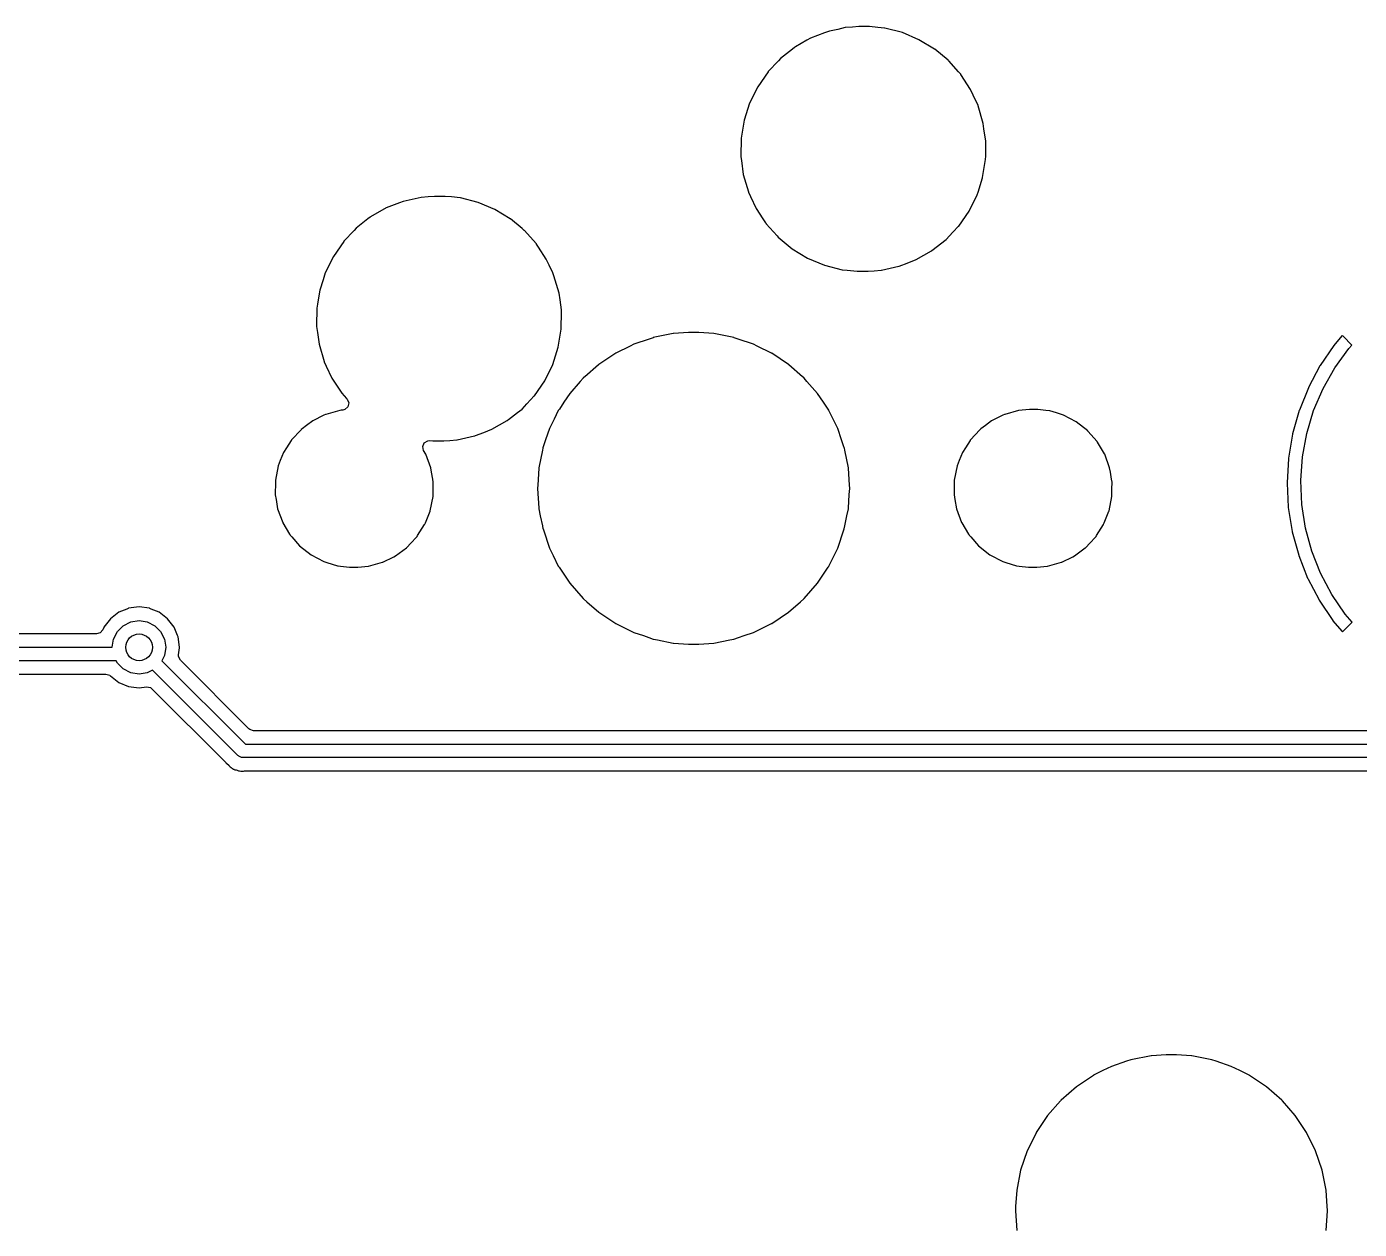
# Model space of a CAD drawing. Extents: x 0.6 to 14.8, y -5.2 to -0.6.
# Drawn here: x 12.115 to 12.901, y -3.117 to -2.408 of the extents above; entities that cross this region are included whole.
import ezdxf

# ---------------------------------------------------------------- set-up
doc = ezdxf.new("R2010")
doc.units = 0
doc.header["$MEASUREMENT"] = 0
doc.layers.add('BLACK', color=7, linetype='CONTINUOUS')

msp = doc.modelspace()

# ---------------------------------------------------------------- linework, layer by layer
at = {"layer": 'BLACK', "linetype": 'CONTINUOUS'}
for p, q in [((12.5934, -2.40944), (12.5884, -2.41057)), ((12.5978, -2.40845), (12.5934, -2.40944)), ((12.5979, -2.40844), (12.5978, -2.40845)), ((12.6021, -2.40812), (12.5979, -2.40844)), ((12.5979, -2.40844), (12.5979, -2.40844)), ((12.6057, -2.40785), (12.6021, -2.40812)), ((12.6121, -2.40785), (12.6057, -2.40785)), ((12.6169, -2.40834), (12.6121, -2.40785)), ((12.6208, -2.40874), (12.6169, -2.40834)), ((12.621, -2.40875), (12.6208, -2.40874)), ((12.6208, -2.40874), (12.6208, -2.40874)), ((12.6314, -2.41139), (12.621, -2.40875)), ((12.5752, -2.41588), (12.5685, -2.41974)), ((12.5773, -2.41469), (12.5752, -2.41588)), ((12.5856, -2.41149), (12.5773, -2.41469)), ((12.5872, -2.41086), (12.5856, -2.41149)), ((12.5873, -2.41081), (12.5872, -2.41086)), ((12.5872, -2.41086), (12.5872, -2.41086)), ((12.5884, -2.41057), (12.5873, -2.41081)), ((12.6412, -2.41553), (12.6314, -2.41139)), ((12.6504, -2.42109), (12.6412, -2.41553)), ((12.5667, -2.42109), (12.5596, -2.42664)), ((12.5679, -2.4201), (12.5667, -2.42109)), ((12.568, -2.42001), (12.5679, -2.4201)), ((12.5679, -2.4201), (12.5679, -2.4201)), ((12.5685, -2.41974), (12.568, -2.42001)), ((12.6505, -2.42118), (12.6504, -2.42109)), ((12.6583, -2.42769), (12.6505, -2.42118)), ((12.5584, -2.42794), (12.5524, -2.43434)), ((12.5596, -2.42664), (12.5584, -2.42794)), ((12.6586, -2.42794), (12.6583, -2.42769)), ((12.6587, -2.42804), (12.6586, -2.42794)), ((12.6645, -2.43456), (12.6587, -2.42804)), ((12.6587, -2.42804), (12.6587, -2.42804)), ((12.5523, -2.43444), (12.5462, -2.44324)), ((12.5524, -2.43434), (12.5523, -2.43444)), ((12.5524, -2.43434), (12.5524, -2.43434)), ((12.6658, -2.43593), (12.6645, -2.43456)), ((12.6658, -2.43605), (12.6658, -2.43593)), ((12.6716, -2.44488), (12.6658, -2.43605)), ((12.6658, -2.43605), (12.6658, -2.43605)), ((12.5462, -2.44324), (12.5414, -2.45285)), ((12.6732, -2.44819), (12.6716, -2.44488)), ((12.676, -2.45439), (12.6732, -2.44819)), ((12.5414, -2.45285), (12.5382, -2.46305)), ((12.6761, -2.45461), (12.676, -2.45439)), ((12.6791, -2.4649), (12.6761, -2.45461)), ((12.5382, -2.46305), (12.5364, -2.47362)), ((12.6795, -2.468), (12.6791, -2.4649)), ((12.6805, -2.47524), (12.6795, -2.468)), ((12.5364, -2.47362), (12.5363, -2.48433)), ((12.6806, -2.47551), (12.6805, -2.47524)), ((12.6805, -2.48433), (12.6806, -2.47565)), ((12.6806, -2.47565), (12.6806, -2.47551)), ((12.5363, -2.48433), (12.5363, -2.48448)), ((12.5363, -2.48448), (12.5363, -2.48448)), ((12.5363, -2.48448), (12.5366, -2.48682)), ((12.5366, -2.48682), (12.5377, -2.49495)), ((12.6787, -2.49679), (12.6804, -2.48622)), ((12.6804, -2.48588), (12.6805, -2.48433)), ((12.6804, -2.48622), (12.6804, -2.48588)), ((12.5377, -2.49495), (12.5407, -2.50523)), ((12.676, -2.50534), (12.6787, -2.49693)), ((12.6787, -2.49693), (12.6787, -2.49679)), ((12.3352, -2.51161), (12.3273, -2.51469)), ((12.3372, -2.51086), (12.3352, -2.51161)), ((12.3373, -2.51081), (12.3372, -2.51086)), ((12.3372, -2.51086), (12.3372, -2.51086)), ((12.3478, -2.50845), (12.3373, -2.51081)), ((12.3479, -2.50844), (12.3478, -2.50845)), ((12.3521, -2.50812), (12.3479, -2.50844)), ((12.3479, -2.50844), (12.3479, -2.50844)), ((12.3557, -2.50785), (12.3521, -2.50812)), ((12.3621, -2.50785), (12.3557, -2.50785)), ((12.3657, -2.50821), (12.3621, -2.50785)), ((12.3708, -2.50874), (12.3657, -2.50821)), ((12.371, -2.50875), (12.3708, -2.50874)), ((12.3708, -2.50874), (12.3708, -2.50874)), ((12.3814, -2.51139), (12.371, -2.50875)), ((12.3912, -2.51553), (12.3814, -2.51139)), ((12.5407, -2.50523), (12.5408, -2.50536)), ((12.5408, -2.50536), (12.5408, -2.50536)), ((12.5408, -2.50536), (12.542, -2.50786)), ((12.542, -2.50786), (12.5452, -2.51496)), ((12.6707, -2.5166), (12.6754, -2.50699)), ((12.6754, -2.50699), (12.676, -2.50534)), ((12.3179, -2.5201), (12.3165, -2.52118)), ((12.318, -2.52001), (12.3179, -2.5201)), ((12.3179, -2.5201), (12.3179, -2.5201)), ((12.3273, -2.51469), (12.318, -2.52001)), ((12.4004, -2.52109), (12.3912, -2.51553)), ((12.5452, -2.51496), (12.5492, -2.52109)), ((12.6646, -2.5254), (12.6707, -2.5166)), ((12.3084, -2.52794), (12.3024, -2.53434)), ((12.3096, -2.52664), (12.3084, -2.52794)), ((12.3165, -2.52118), (12.3096, -2.52664)), ((12.4005, -2.52118), (12.4004, -2.52109)), ((12.4073, -2.52682), (12.4005, -2.52118)), ((12.4086, -2.52794), (12.4073, -2.52682)), ((12.4087, -2.52804), (12.4086, -2.52794)), ((12.4156, -2.53569), (12.4087, -2.52804)), ((12.4087, -2.52804), (12.4087, -2.52804)), ((12.5492, -2.52109), (12.5508, -2.5235)), ((12.5508, -2.5235), (12.5511, -2.52392)), ((12.5511, -2.52392), (12.5512, -2.52402)), ((12.5512, -2.52402), (12.5512, -2.52402)), ((12.5512, -2.52402), (12.5576, -2.53119)), ((12.6612, -2.52902), (12.6645, -2.52551)), ((12.6645, -2.52551), (12.6646, -2.5254)), ((12.6645, -2.52551), (12.6645, -2.52551)), ((12.3023, -2.53444), (12.2962, -2.54324)), ((12.3024, -2.53434), (12.3023, -2.53444)), ((12.3024, -2.53434), (12.3024, -2.53434)), ((12.4158, -2.53593), (12.4156, -2.53569)), ((12.4158, -2.53605), (12.4158, -2.53593)), ((12.417, -2.5378), (12.4158, -2.53605)), ((12.4158, -2.53605), (12.4158, -2.53605)), ((12.5576, -2.53119), (12.5582, -2.53191)), ((12.5582, -2.53191), (12.5583, -2.532)), ((12.5583, -2.532), (12.5583, -2.532)), ((12.5583, -2.532), (12.5629, -2.53582)), ((12.5629, -2.53582), (12.5665, -2.53876)), ((12.6488, -2.53984), (12.6573, -2.5332)), ((12.6573, -2.5332), (12.6612, -2.52902)), ((12.2962, -2.54324), (12.2914, -2.55285)), ((12.4216, -2.54488), (12.417, -2.5378)), ((12.5665, -2.53876), (12.5756, -2.54431)), ((12.6395, -2.54515), (12.6486, -2.53999)), ((12.6486, -2.53999), (12.6487, -2.53991)), ((12.6487, -2.53991), (12.6488, -2.53984)), ((12.6487, -2.53991), (12.6487, -2.53991)), ((12.4233, -2.54846), (12.4216, -2.54488)), ((12.4254, -2.55299), (12.4233, -2.54846)), ((12.5756, -2.54431), (12.5855, -2.54846)), ((12.5855, -2.54846), (12.5959, -2.55109)), ((12.5959, -2.55109), (12.596, -2.55111)), ((12.596, -2.55111), (12.596, -2.55111)), ((12.596, -2.55111), (12.5989, -2.5514)), ((12.5989, -2.5514), (12.6048, -2.55199)), ((12.6112, -2.55199), (12.6147, -2.55172)), ((12.6147, -2.55172), (12.619, -2.55141)), ((12.619, -2.55141), (12.6191, -2.5514)), ((12.619, -2.55141), (12.619, -2.55141)), ((12.6191, -2.5514), (12.6294, -2.54906)), ((12.6294, -2.54906), (12.6296, -2.54903)), ((12.6294, -2.54906), (12.6294, -2.54906)), ((12.6296, -2.54903), (12.631, -2.54849)), ((12.631, -2.54849), (12.6332, -2.5476)), ((12.6332, -2.5476), (12.6395, -2.54515)), ((12.2901, -2.55707), (12.2882, -2.56305)), ((12.2914, -2.55299), (12.2901, -2.55707)), ((12.2914, -2.55285), (12.2914, -2.55299)), ((12.4261, -2.55461), (12.4254, -2.55299)), ((12.4291, -2.5649), (12.4261, -2.55461)), ((12.6048, -2.55199), (12.6112, -2.55199)), ((12.2882, -2.56305), (12.2868, -2.57127)), ((12.4297, -2.5689), (12.4291, -2.5649)), ((12.2864, -2.57362), (12.2863, -2.58433)), ((12.2866, -2.57274), (12.2864, -2.57362)), ((12.2868, -2.57127), (12.2866, -2.57274)), ((12.4305, -2.57471), (12.4297, -2.5689)), ((12.4306, -2.57551), (12.4305, -2.57471)), ((12.4304, -2.58622), (12.4306, -2.57565)), ((12.4306, -2.57565), (12.4306, -2.57551)), ((12.2863, -2.58433), (12.2863, -2.58448)), ((12.2863, -2.58448), (12.2863, -2.58448)), ((12.2863, -2.58448), (12.2868, -2.58817)), ((12.2868, -2.58817), (12.2877, -2.59495)), ((12.4287, -2.59679), (12.4304, -2.58622)), ((12.4845, -2.59115), (12.4822, -2.59193)), ((12.4846, -2.59111), (12.4845, -2.59115)), ((12.4845, -2.59115), (12.4845, -2.59115)), ((12.4964, -2.58876), (12.4846, -2.59111)), ((12.4966, -2.58875), (12.4964, -2.58876)), ((12.5054, -2.58817), (12.4966, -2.58875)), ((12.4966, -2.58875), (12.4966, -2.58875)), ((12.5114, -2.58817), (12.5054, -2.58817)), ((12.5054, -2.58817), (12.5054, -2.58817)), ((12.5054, -2.58817), (12.5054, -2.58817)), ((12.5115, -2.58817), (12.5114, -2.58817)), ((12.5203, -2.58875), (12.5115, -2.58817)), ((12.5115, -2.58817), (12.5115, -2.58817)), ((12.5204, -2.58876), (12.5203, -2.58875)), ((12.5203, -2.58875), (12.5203, -2.58875)), ((12.5322, -2.59111), (12.5204, -2.58876)), ((12.5324, -2.59115), (12.5322, -2.59111)), ((12.5347, -2.59193), (12.5324, -2.59115)), ((12.5324, -2.59115), (12.5324, -2.59115)), ((12.8904, -2.59014), (12.8857, -2.59566)), ((12.8905, -2.59007), (12.8904, -2.59014)), ((12.8906, -2.59005), (12.8905, -2.59007)), ((12.8911, -2.59028), (12.8906, -2.59005)), ((12.8963, -2.59552), (12.8911, -2.59028)), ((12.2877, -2.59495), (12.2907, -2.60523)), ((12.4254, -2.60699), (12.4287, -2.59679)), ((12.471, -2.59606), (12.4626, -2.60023)), ((12.4732, -2.59497), (12.471, -2.59606)), ((12.4822, -2.59193), (12.4732, -2.59497)), ((12.5436, -2.59497), (12.5347, -2.59193)), ((12.5458, -2.59606), (12.5436, -2.59497)), ((12.5543, -2.60023), (12.5458, -2.59606)), ((12.8856, -2.59583), (12.8775, -2.60763)), ((12.8857, -2.59566), (12.8856, -2.59583)), ((12.8862, -2.60892), (12.8945, -2.59754)), ((12.8945, -2.59754), (12.8963, -2.59552)), ((12.2907, -2.60523), (12.2908, -2.60536)), ((12.2908, -2.60536), (12.2908, -2.60536)), ((12.2908, -2.60536), (12.292, -2.60803)), ((12.4625, -2.60029), (12.4525, -2.60697)), ((12.4626, -2.60023), (12.4625, -2.60029)), ((12.4626, -2.60023), (12.4626, -2.60023)), ((12.5544, -2.60029), (12.5543, -2.60023)), ((12.5543, -2.60023), (12.5543, -2.60023)), ((12.5644, -2.60697), (12.5544, -2.60029)), ((12.292, -2.60803), (12.2952, -2.61496)), ((12.4207, -2.6166), (12.4254, -2.60699)), ((12.4443, -2.61413), (12.4434, -2.6149)), ((12.4524, -2.60706), (12.4443, -2.61413)), ((12.4525, -2.60697), (12.4524, -2.60706)), ((12.4524, -2.60706), (12.4524, -2.60706)), ((12.5645, -2.60706), (12.5644, -2.60697)), ((12.5726, -2.61413), (12.5645, -2.60706)), ((12.5645, -2.60706), (12.5645, -2.60706)), ((12.5735, -2.6149), (12.5726, -2.61413)), ((12.8774, -2.60781), (12.8707, -2.62042)), ((12.8775, -2.60763), (12.8774, -2.60781)), ((12.8793, -2.62115), (12.8862, -2.60892)), ((12.2952, -2.61496), (12.3011, -2.62392)), ((12.4146, -2.6254), (12.4207, -2.6166)), ((12.4416, -2.61695), (12.4355, -2.62395)), ((12.4433, -2.615), (12.4416, -2.61695)), ((12.4434, -2.6149), (12.4433, -2.615)), ((12.5735, -2.615), (12.5735, -2.6149)), ((12.5752, -2.61695), (12.5735, -2.615)), ((12.5814, -2.62395), (12.5752, -2.61695)), ((12.8706, -2.62061), (12.8653, -2.63387)), ((12.8707, -2.62042), (12.8706, -2.62061)), ((12.8737, -2.63408), (12.8793, -2.62115)), ((12.3011, -2.62392), (12.3039, -2.62703)), ((12.3039, -2.62703), (12.3042, -2.62739)), ((12.3042, -2.62739), (12.3052, -2.6296)), ((12.3052, -2.6296), (12.3047, -2.63195)), ((12.4073, -2.6332), (12.4102, -2.63007)), ((12.4102, -2.63007), (12.4145, -2.62551)), ((12.4145, -2.62551), (12.4146, -2.6254)), ((12.4145, -2.62551), (12.4145, -2.62551)), ((12.432, -2.62915), (12.4293, -2.6332)), ((12.4355, -2.62395), (12.432, -2.62915)), ((12.5849, -2.62915), (12.5814, -2.62395)), ((12.5876, -2.6332), (12.5849, -2.62915)), ((12.2906, -2.63688), (12.284, -2.64012)), ((12.2915, -2.63643), (12.2906, -2.63688)), ((12.2917, -2.63635), (12.2915, -2.63643)), ((12.2915, -2.63643), (12.2915, -2.63643)), ((12.2999, -2.63403), (12.2917, -2.63635)), ((12.3008, -2.63395), (12.2999, -2.63403)), ((12.3017, -2.63387), (12.3008, -2.63395)), ((12.3029, -2.63356), (12.3017, -2.63387)), ((12.3047, -2.63195), (12.3029, -2.63356)), ((12.3994, -2.6394), (12.4047, -2.63524)), ((12.4047, -2.63524), (12.4073, -2.6332)), ((12.4287, -2.63406), (12.4262, -2.63921)), ((12.4288, -2.63395), (12.4287, -2.63406)), ((12.4287, -2.63406), (12.4287, -2.63406)), ((12.4293, -2.6332), (12.4288, -2.63395)), ((12.5881, -2.63395), (12.5876, -2.6332)), ((12.5881, -2.63406), (12.5881, -2.63395)), ((12.5907, -2.63921), (12.5881, -2.63406)), ((12.5881, -2.63406), (12.5881, -2.63406)), ((12.6906, -2.63688), (12.684, -2.64012)), ((12.6915, -2.63643), (12.6906, -2.63688)), ((12.6917, -2.63635), (12.6915, -2.63643)), ((12.6915, -2.63643), (12.6915, -2.63643)), ((12.6999, -2.63403), (12.6917, -2.63635)), ((12.7063, -2.63344), (12.6999, -2.63403)), ((12.7112, -2.63344), (12.7063, -2.63344)), ((12.716, -2.63401), (12.7112, -2.63344)), ((12.718, -2.63424), (12.716, -2.63401)), ((12.7181, -2.63427), (12.718, -2.63424)), ((12.718, -2.63424), (12.718, -2.63424)), ((12.7183, -2.63432), (12.7181, -2.63427)), ((12.7222, -2.63553), (12.7183, -2.63432)), ((12.7183, -2.63432), (12.7183, -2.63432)), ((12.7263, -2.6368), (12.7222, -2.63553)), ((12.7339, -2.64078), (12.7263, -2.6368)), ((12.8652, -2.63407), (12.8613, -2.64782)), ((12.8653, -2.63387), (12.8652, -2.63407)), ((12.8697, -2.64754), (12.8737, -2.63408)), ((12.2771, -2.64537), (12.2715, -2.65136)), ((12.2772, -2.64523), (12.2771, -2.64537)), ((12.2777, -2.64485), (12.2772, -2.64523)), ((12.2803, -2.64292), (12.2777, -2.64485)), ((12.284, -2.64012), (12.2803, -2.64292)), ((12.3848, -2.647), (12.3895, -2.64515)), ((12.3895, -2.64515), (12.3985, -2.64004)), ((12.3985, -2.64004), (12.3987, -2.63991)), ((12.3987, -2.63991), (12.3988, -2.63984)), ((12.3987, -2.63991), (12.3987, -2.63991)), ((12.3988, -2.63984), (12.3994, -2.6394)), ((12.4235, -2.64473), (12.4212, -2.65136)), ((12.4262, -2.63921), (12.4235, -2.64473)), ((12.5934, -2.64473), (12.5907, -2.63921)), ((12.5956, -2.65136), (12.5934, -2.64473)), ((12.6771, -2.64537), (12.6715, -2.65136)), ((12.6772, -2.64523), (12.6771, -2.64537)), ((12.6777, -2.64485), (12.6772, -2.64523)), ((12.6803, -2.64292), (12.6777, -2.64485)), ((12.684, -2.64012), (12.6803, -2.64292)), ((12.7406, -2.64606), (12.7339, -2.64078)), ((12.7407, -2.6462), (12.7406, -2.64606)), ((12.2713, -2.65166), (12.2686, -2.656)), ((12.2714, -2.65151), (12.2713, -2.65166)), ((12.2713, -2.65166), (12.2713, -2.65166)), ((12.2715, -2.65136), (12.2714, -2.65151)), ((12.3488, -2.65533), (12.3497, -2.65312)), ((12.3497, -2.65312), (12.3518, -2.65189)), ((12.3518, -2.65189), (12.353, -2.65181)), ((12.353, -2.65181), (12.3548, -2.65199)), ((12.3548, -2.65199), (12.3612, -2.65199)), ((12.3612, -2.65199), (12.3647, -2.65172)), ((12.3647, -2.65172), (12.369, -2.65141)), ((12.369, -2.65141), (12.3691, -2.6514)), ((12.369, -2.65141), (12.369, -2.65141)), ((12.3691, -2.6514), (12.3794, -2.64906)), ((12.3794, -2.64906), (12.3796, -2.64903)), ((12.3794, -2.64906), (12.3794, -2.64906)), ((12.3796, -2.64903), (12.38, -2.64885)), ((12.38, -2.64885), (12.3848, -2.647)), ((12.4212, -2.65136), (12.4198, -2.65544)), ((12.597, -2.65544), (12.5956, -2.65136)), ((12.6713, -2.65166), (12.6686, -2.656)), ((12.6714, -2.65151), (12.6713, -2.65166)), ((12.6713, -2.65166), (12.6713, -2.65166)), ((12.6715, -2.65136), (12.6714, -2.65151)), ((12.7461, -2.65235), (12.7407, -2.6462)), ((12.7462, -2.65249), (12.7461, -2.65235)), ((12.7461, -2.65235), (12.7461, -2.65235)), ((12.7463, -2.65264), (12.7462, -2.65249)), ((12.7505, -2.65967), (12.7463, -2.65264)), ((12.7463, -2.65264), (12.7463, -2.65264)), ((12.8613, -2.64803), (12.8589, -2.66212)), ((12.8613, -2.64782), (12.8613, -2.64803)), ((12.8671, -2.66138), (12.8697, -2.64754)), ((12.2668, -2.6589), (12.2649, -2.66358)), ((12.2686, -2.656), (12.2668, -2.65873)), ((12.2668, -2.65873), (12.2668, -2.6589)), ((12.2668, -2.6589), (12.2668, -2.6589)), ((12.3493, -2.65768), (12.3488, -2.65533)), ((12.3506, -2.65983), (12.3493, -2.65768)), ((12.3535, -2.66784), (12.3506, -2.65983)), ((12.4194, -2.65747), (12.4173, -2.66792)), ((12.4196, -2.65625), (12.4194, -2.65747)), ((12.4198, -2.65544), (12.4196, -2.65612)), ((12.4196, -2.65612), (12.4196, -2.65625)), ((12.4196, -2.65625), (12.4196, -2.65625)), ((12.5972, -2.65612), (12.597, -2.65544)), ((12.5973, -2.65625), (12.5972, -2.65612)), ((12.5975, -2.65747), (12.5973, -2.65625)), ((12.5973, -2.65625), (12.5973, -2.65625)), ((12.5996, -2.66792), (12.5975, -2.65747)), ((12.6668, -2.6589), (12.6649, -2.66358)), ((12.6686, -2.656), (12.6668, -2.65873)), ((12.6668, -2.65873), (12.6668, -2.6589)), ((12.6668, -2.6589), (12.6668, -2.6589)), ((12.7506, -2.65983), (12.7505, -2.65967)), ((12.7505, -2.65967), (12.7505, -2.65967)), ((12.7535, -2.66784), (12.7506, -2.65983)), ((12.8662, -2.67541), (12.8671, -2.66138)), ((12.2637, -2.66666), (12.262, -2.67504)), ((12.2649, -2.66358), (12.2637, -2.66666)), ((12.354, -2.6704), (12.3535, -2.66784)), ((12.4173, -2.66805), (12.4166, -2.67805)), ((12.4173, -2.66792), (12.4173, -2.66805)), ((12.4173, -2.66805), (12.4173, -2.66805)), ((12.5996, -2.66805), (12.5996, -2.66792)), ((12.6003, -2.67805), (12.5996, -2.66805)), ((12.5996, -2.66805), (12.5996, -2.66805)), ((12.6637, -2.66666), (12.662, -2.67504)), ((12.6649, -2.66358), (12.6637, -2.66666)), ((12.754, -2.6704), (12.7535, -2.66784)), ((12.8589, -2.66233), (12.8581, -2.67659)), ((12.8589, -2.66212), (12.8589, -2.66233)), ((12.262, -2.67739), (12.2619, -2.68258)), ((12.262, -2.67504), (12.262, -2.67739)), ((12.3547, -2.67459), (12.354, -2.6704)), ((12.355, -2.67626), (12.3547, -2.67459)), ((12.3549, -2.67979), (12.355, -2.67644)), ((12.355, -2.67644), (12.355, -2.67626)), ((12.355, -2.67644), (12.355, -2.67644)), ((12.662, -2.67739), (12.6619, -2.68258)), ((12.662, -2.67504), (12.662, -2.67739)), ((12.7547, -2.67459), (12.754, -2.6704)), ((12.755, -2.67626), (12.7547, -2.67459)), ((12.7549, -2.67979), (12.755, -2.6768)), ((12.755, -2.67644), (12.755, -2.67626)), ((12.755, -2.6768), (12.755, -2.67644)), ((12.755, -2.67644), (12.755, -2.67644)), ((12.8581, -2.67659), (12.8581, -2.6768)), ((12.8581, -2.6768), (12.8588, -2.69107)), ((12.8667, -2.68946), (12.8662, -2.67541)), ((12.2619, -2.68258), (12.2619, -2.68358)), ((12.2619, -2.68358), (12.2619, -2.68376)), ((12.2619, -2.68376), (12.2624, -2.68653)), ((12.2619, -2.68376), (12.2619, -2.68376)), ((12.3532, -2.69318), (12.3549, -2.6848)), ((12.3549, -2.67992), (12.3549, -2.67979)), ((12.3549, -2.6848), (12.3549, -2.67992)), ((12.4166, -2.67805), (12.4165, -2.67992)), ((12.4165, -2.67992), (12.4165, -2.68005)), ((12.4165, -2.68005), (12.4173, -2.69167)), ((12.5996, -2.69167), (12.6001, -2.68358)), ((12.6001, -2.68358), (12.6004, -2.68005)), ((12.6004, -2.67992), (12.6003, -2.67805)), ((12.6004, -2.68005), (12.6004, -2.67992)), ((12.6619, -2.68258), (12.6619, -2.68358)), ((12.6619, -2.68358), (12.6619, -2.68376)), ((12.6619, -2.68376), (12.6624, -2.68653)), ((12.6619, -2.68376), (12.6619, -2.68376)), ((12.7532, -2.69318), (12.7549, -2.6848)), ((12.7549, -2.6848), (12.7549, -2.67979)), ((12.2624, -2.68653), (12.2633, -2.692)), ((12.2633, -2.692), (12.2663, -2.70002)), ((12.3531, -2.69334), (12.3532, -2.69318)), ((12.4173, -2.69167), (12.4173, -2.69192)), ((12.4173, -2.69192), (12.4181, -2.69622)), ((12.5987, -2.69622), (12.5996, -2.69192)), ((12.5996, -2.69192), (12.5996, -2.69167)), ((12.6624, -2.68653), (12.6633, -2.692)), ((12.6633, -2.692), (12.6663, -2.70002)), ((12.7531, -2.69334), (12.7532, -2.69318)), ((12.8588, -2.69107), (12.8588, -2.69128)), ((12.8588, -2.69128), (12.8611, -2.70539)), ((12.8689, -2.70336), (12.8667, -2.68946)), ((12.2663, -2.70002), (12.2664, -2.70017)), ((12.2664, -2.70017), (12.2664, -2.70017)), ((12.2664, -2.70017), (12.2704, -2.70697)), ((12.35, -2.70111), (12.3504, -2.70017)), ((12.3504, -2.70017), (12.3531, -2.69334)), ((12.4181, -2.69622), (12.4193, -2.70207)), ((12.5976, -2.70207), (12.5987, -2.69622)), ((12.6663, -2.70002), (12.6664, -2.70017)), ((12.6664, -2.70017), (12.6664, -2.70017)), ((12.6664, -2.70017), (12.6704, -2.70697)), ((12.75, -2.70111), (12.7504, -2.70017)), ((12.7504, -2.70017), (12.7531, -2.69334)), ((12.2704, -2.70697), (12.2707, -2.70736)), ((12.2707, -2.70736), (12.2708, -2.70749)), ((12.2708, -2.70749), (12.2708, -2.70749)), ((12.2708, -2.70749), (12.2717, -2.70858)), ((12.2717, -2.70858), (12.2763, -2.71378)), ((12.3416, -2.71248), (12.3453, -2.70847)), ((12.3453, -2.70847), (12.3455, -2.70834)), ((12.3453, -2.70847), (12.3453, -2.70847)), ((12.3455, -2.70834), (12.3458, -2.70773)), ((12.3458, -2.70773), (12.3499, -2.70126)), ((12.3499, -2.70126), (12.35, -2.70111)), ((12.4193, -2.70207), (12.4196, -2.70372)), ((12.4196, -2.70372), (12.4197, -2.70384)), ((12.4197, -2.70384), (12.4197, -2.70384)), ((12.4197, -2.70384), (12.4199, -2.70443)), ((12.4199, -2.70443), (12.4235, -2.71511)), ((12.5934, -2.71511), (12.597, -2.70443)), ((12.597, -2.70443), (12.5972, -2.70384)), ((12.5972, -2.70372), (12.5976, -2.70207)), ((12.5972, -2.70384), (12.5972, -2.70372)), ((12.5972, -2.70384), (12.5972, -2.70384)), ((12.6704, -2.70697), (12.6707, -2.70736)), ((12.6707, -2.70736), (12.6708, -2.70749)), ((12.6708, -2.70749), (12.6708, -2.70749)), ((12.6708, -2.70749), (12.6717, -2.70858)), ((12.6717, -2.70858), (12.6763, -2.71378)), ((12.7416, -2.71248), (12.7453, -2.70847)), ((12.7453, -2.70847), (12.7455, -2.70834)), ((12.7453, -2.70847), (12.7453, -2.70847)), ((12.7455, -2.70834), (12.7458, -2.70773)), ((12.7458, -2.70773), (12.7499, -2.70126)), ((12.7499, -2.70126), (12.75, -2.70111)), ((12.8611, -2.70539), (12.8611, -2.7056)), ((12.8611, -2.7056), (12.8649, -2.71938)), ((12.8726, -2.71693), (12.8689, -2.70336)), ((12.2763, -2.71378), (12.283, -2.71907)), ((12.3328, -2.71972), (12.3392, -2.71499)), ((12.3392, -2.71499), (12.3395, -2.71471)), ((12.3395, -2.71471), (12.3397, -2.71461)), ((12.3395, -2.71471), (12.3395, -2.71471)), ((12.3397, -2.71461), (12.3416, -2.71248)), ((12.4235, -2.71511), (12.4256, -2.71944)), ((12.5912, -2.71944), (12.5934, -2.71511)), ((12.6763, -2.71378), (12.683, -2.71907)), ((12.7328, -2.71972), (12.7392, -2.71499)), ((12.7392, -2.71499), (12.7395, -2.71471)), ((12.7395, -2.71471), (12.7397, -2.71461)), ((12.7395, -2.71471), (12.7395, -2.71471)), ((12.7397, -2.71461), (12.7416, -2.71248)), ((12.283, -2.71907), (12.2906, -2.72304)), ((12.2906, -2.72304), (12.2923, -2.72357)), ((12.2923, -2.72357), (12.2986, -2.72552)), ((12.3169, -2.72582), (12.3252, -2.7235)), ((12.3252, -2.7235), (12.3254, -2.72336)), ((12.3254, -2.72336), (12.3318, -2.72021)), ((12.3318, -2.72021), (12.3328, -2.71972)), ((12.4256, -2.71944), (12.4287, -2.72577)), ((12.5881, -2.72577), (12.5912, -2.71944)), ((12.683, -2.71907), (12.6906, -2.72304)), ((12.6906, -2.72304), (12.6923, -2.72357)), ((12.6923, -2.72357), (12.6986, -2.72552)), ((12.7169, -2.72582), (12.7252, -2.7235)), ((12.7252, -2.7235), (12.7254, -2.72336)), ((12.7254, -2.72336), (12.7318, -2.72021)), ((12.7318, -2.72021), (12.7328, -2.71972)), ((12.8649, -2.71938), (12.865, -2.71958)), ((12.865, -2.71958), (12.8702, -2.73287)), ((12.8778, -2.73001), (12.8726, -2.71693)), ((12.2986, -2.72552), (12.2986, -2.72552)), ((12.2986, -2.72552), (12.2987, -2.72558)), ((12.2987, -2.72558), (12.2989, -2.7256)), ((12.2989, -2.7256), (12.2989, -2.7256)), ((12.2989, -2.7256), (12.3003, -2.72577)), ((12.3003, -2.72577), (12.3057, -2.7264)), ((12.3057, -2.7264), (12.3106, -2.7264)), ((12.3106, -2.7264), (12.3169, -2.72582)), ((12.4287, -2.72577), (12.4288, -2.7259)), ((12.4288, -2.7259), (12.4289, -2.726)), ((12.4289, -2.726), (12.4289, -2.726)), ((12.4289, -2.726), (12.4291, -2.72638)), ((12.4291, -2.72638), (12.4355, -2.7359)), ((12.5814, -2.7359), (12.5877, -2.72638)), ((12.5877, -2.72638), (12.588, -2.726)), ((12.588, -2.726), (12.5881, -2.7259)), ((12.588, -2.726), (12.588, -2.726)), ((12.5881, -2.7259), (12.5881, -2.72577)), ((12.6986, -2.72552), (12.6986, -2.72552)), ((12.6986, -2.72552), (12.6987, -2.72558)), ((12.6987, -2.72558), (12.6989, -2.7256)), ((12.6989, -2.7256), (12.6989, -2.7256)), ((12.6989, -2.7256), (12.7003, -2.72577)), ((12.7003, -2.72577), (12.7057, -2.7264)), ((12.7057, -2.7264), (12.7106, -2.7264)), ((12.7106, -2.7264), (12.7169, -2.72582)), ((12.8844, -2.74243), (12.8778, -2.73001)), ((12.4355, -2.7359), (12.4434, -2.74494)), ((12.5735, -2.74494), (12.5814, -2.7359)), ((12.8702, -2.73287), (12.8703, -2.73306)), ((12.8703, -2.73306), (12.8769, -2.74571)), ((12.4434, -2.74494), (12.4435, -2.74502)), ((12.4435, -2.74502), (12.4455, -2.74675)), ((12.4455, -2.74675), (12.4525, -2.75287)), ((12.5644, -2.75287), (12.5714, -2.74675)), ((12.5714, -2.74675), (12.5734, -2.74502)), ((12.5734, -2.74502), (12.5735, -2.74494)), ((12.8769, -2.74571), (12.877, -2.74589)), ((12.877, -2.74589), (12.885, -2.75775)), ((12.8923, -2.75403), (12.8844, -2.74243)), ((12.1697, -2.75297), (12.1648, -2.75676)), ((12.1744, -2.75105), (12.1697, -2.75297)), ((12.1753, -2.75069), (12.1744, -2.75105)), ((12.1755, -2.75059), (12.1753, -2.75069)), ((12.1817, -2.74978), (12.1755, -2.75059)), ((12.1878, -2.75059), (12.1817, -2.74978)), ((12.1881, -2.75069), (12.1878, -2.75059)), ((12.1889, -2.75105), (12.1881, -2.75069)), ((12.1936, -2.75297), (12.1889, -2.75105)), ((12.1985, -2.75676), (12.1936, -2.75297)), ((12.4525, -2.75287), (12.4625, -2.75955)), ((12.5544, -2.75955), (12.5644, -2.75287)), ((12.8964, -2.75876), (12.8923, -2.75403)), ((12.1603, -2.76332), (12.1588, -2.76515)), ((12.1609, -2.76194), (12.1603, -2.76332)), ((12.161, -2.7617), (12.1609, -2.76194)), ((12.1648, -2.75676), (12.161, -2.7617)), ((12.1689, -2.76437), (12.1724, -2.76088)), ((12.1724, -2.76088), (12.1768, -2.75864)), ((12.1768, -2.75864), (12.1817, -2.75787)), ((12.1817, -2.75787), (12.1865, -2.75864)), ((12.1865, -2.75864), (12.1909, -2.76088)), ((12.1909, -2.76088), (12.1944, -2.76437)), ((12.2023, -2.7617), (12.1985, -2.75676)), ((12.204, -2.76575), (12.2023, -2.7617)), ((12.4625, -2.75955), (12.4626, -2.75961)), ((12.4626, -2.75961), (12.4626, -2.75961)), ((12.4626, -2.75961), (12.4673, -2.76194)), ((12.4673, -2.76194), (12.4732, -2.76487)), ((12.5436, -2.76487), (12.5496, -2.76194)), ((12.5496, -2.76194), (12.5543, -2.75961)), ((12.5543, -2.75961), (12.5544, -2.75955)), ((12.5543, -2.75961), (12.5543, -2.75961)), ((12.885, -2.75775), (12.8851, -2.75792)), ((12.8851, -2.75792), (12.8903, -2.76402)), ((12.8909, -2.76421), (12.8964, -2.75876)), ((12.1567, -2.76573), (12.1102, -2.76573)), ((12.1588, -2.76515), (12.1567, -2.76573)), ((12.1659, -2.77362), (12.1667, -2.76876)), ((12.1667, -2.76876), (12.1689, -2.76437)), ((12.1944, -2.76437), (12.1966, -2.76876)), ((12.1966, -2.76876), (12.1974, -2.77362)), ((12.2044, -2.76674), (12.204, -2.76575)), ((12.2047, -2.76745), (12.2044, -2.76674)), ((12.2055, -2.77362), (12.2047, -2.76745)), ((12.4732, -2.76487), (12.4788, -2.76674)), ((12.4788, -2.76674), (12.4821, -2.76788)), ((12.4821, -2.76788), (12.4846, -2.76874)), ((12.4846, -2.76874), (12.4848, -2.76876)), ((12.4848, -2.76876), (12.4848, -2.76876)), ((12.4848, -2.76876), (12.4872, -2.76925)), ((12.4872, -2.76925), (12.4964, -2.77108)), ((12.4964, -2.77108), (12.4966, -2.77109)), ((12.4966, -2.77109), (12.4966, -2.77109)), ((12.4966, -2.77109), (12.5054, -2.77167)), ((12.5054, -2.77167), (12.5054, -2.77167)), ((12.5054, -2.77167), (12.5054, -2.77167)), ((12.5054, -2.77167), (12.5114, -2.77167)), ((12.5114, -2.77167), (12.5115, -2.77167)), ((12.5115, -2.77167), (12.5203, -2.77109)), ((12.5115, -2.77167), (12.5115, -2.77167)), ((12.5203, -2.77109), (12.5204, -2.77108)), ((12.5203, -2.77109), (12.5203, -2.77109)), ((12.5204, -2.77108), (12.5297, -2.76925)), ((12.5297, -2.76925), (12.5321, -2.76876)), ((12.5321, -2.76876), (12.5322, -2.76874)), ((12.5321, -2.76876), (12.5321, -2.76876)), ((12.5322, -2.76874), (12.5348, -2.76788)), ((12.5348, -2.76788), (12.5381, -2.76674)), ((12.5381, -2.76674), (12.5436, -2.76487)), ((12.8903, -2.76402), (12.8907, -2.76429)), ((12.8907, -2.76429), (12.8908, -2.76428)), ((12.8908, -2.76428), (12.8909, -2.76421)), ((11.4527, -2.77362), (12.1659, -2.77362)), ((12.1966, -2.77849), (12.1951, -2.7815)), ((12.1974, -2.77362), (12.1966, -2.77849)), ((12.2049, -2.778), (12.2055, -2.77388)), ((12.2049, -2.77878), (12.2049, -2.778)), ((12.2049, -2.77912), (12.2049, -2.77878)), ((12.206, -2.78127), (12.2049, -2.77912)), ((12.2055, -2.77388), (12.2055, -2.77362)), ((12.1682, -2.7815), (11.4478, -2.7815)), ((12.1689, -2.78288), (12.1682, -2.7815)), ((12.1724, -2.78636), (12.1689, -2.78288)), ((12.1768, -2.7886), (12.1724, -2.78636)), ((12.1895, -2.78707), (12.1865, -2.7886)), ((12.2399, -2.83743), (12.1895, -2.78707)), ((12.1951, -2.7815), (12.2443, -2.83071)), ((12.2464, -2.82167), (12.206, -2.78127)), ((11.7508, -2.78939), (12.1621, -2.78939)), ((12.1621, -2.78939), (12.1644, -2.79013)), ((12.1644, -2.79013), (12.1647, -2.79039)), ((12.1647, -2.79039), (12.1648, -2.79048)), ((12.1648, -2.79048), (12.1697, -2.79427)), ((12.1697, -2.79427), (12.1755, -2.79666)), ((12.1817, -2.78937), (12.1768, -2.7886)), ((12.1865, -2.7886), (12.1817, -2.78937)), ((12.1755, -2.79666), (12.1817, -2.79747)), ((12.1817, -2.79747), (12.186, -2.79689)), ((12.186, -2.79689), (12.1884, -2.79733)), ((12.1884, -2.79733), (12.1893, -2.798)), ((12.1893, -2.798), (12.2328, -2.84152)), ((12.2469, -2.82207), (12.2464, -2.82167)), ((12.2492, -2.82281), (12.2469, -2.82207)), ((13.3267, -2.82281), (12.2492, -2.82281)), ((12.2443, -2.83071), (13.3316, -2.83071)), ((12.2328, -2.84152), (12.2329, -2.84164)), ((12.2329, -2.84164), (12.233, -2.84182)), ((12.233, -2.84182), (12.2333, -2.84207)), ((12.2333, -2.84207), (12.2345, -2.84315)), ((12.2402, -2.83757), (12.2399, -2.83743)), ((12.2404, -2.83783), (12.2402, -2.83757)), ((12.2412, -2.83812), (12.2404, -2.83783)), ((12.2421, -2.83853), (12.2412, -2.83812)), ((12.2424, -2.83848), (12.2421, -2.83853)), ((12.2427, -2.83858), (12.2424, -2.83848)), ((13.3332, -2.83858), (12.2427, -2.83858)), ((12.2345, -2.84315), (12.2346, -2.84325)), ((12.2346, -2.84325), (12.2351, -2.84379)), ((12.2351, -2.84379), (12.2352, -2.84389)), ((12.2352, -2.84389), (12.2354, -2.84402)), ((12.2354, -2.84402), (12.2359, -2.84449)), ((12.2359, -2.84449), (12.2363, -2.84482)), ((12.2363, -2.84482), (12.2366, -2.84495)), ((12.2366, -2.84495), (12.2366, -2.84495)), ((12.2366, -2.84495), (12.2367, -2.84499)), ((12.2367, -2.84499), (12.2374, -2.84539)), ((12.2374, -2.84539), (12.2375, -2.84545)), ((12.2375, -2.84545), (12.2375, -2.84545)), ((12.2375, -2.84545), (12.2378, -2.84565)), ((12.2378, -2.84565), (12.2382, -2.84573)), ((12.2382, -2.84573), (12.2382, -2.84573)), ((12.2382, -2.84573), (12.2388, -2.84589)), ((12.2388, -2.84589), (12.2394, -2.84606)), ((12.2394, -2.84606), (12.2403, -2.84645)), ((12.2403, -2.84645), (12.2406, -2.84648)), ((12.2406, -2.84648), (12.2408, -2.84648)), ((12.2408, -2.84648), (12.2417, -2.84658)), ((12.2417, -2.84658), (12.2421, -2.84667)), ((12.2421, -2.84667), (12.2432, -2.84651)), ((12.2432, -2.84651), (12.2438, -2.84648)), ((12.2438, -2.84648), (13.3311, -2.84648)), ((12.7779, -3.01435), (12.7661, -3.0167)), ((12.7781, -3.01434), (12.7779, -3.01435)), ((12.7869, -3.01376), (12.7781, -3.01434)), ((12.7781, -3.01434), (12.7781, -3.01434)), ((12.7929, -3.01376), (12.7869, -3.01376)), ((12.7869, -3.01376), (12.7869, -3.01376)), ((12.7869, -3.01376), (12.7869, -3.01376)), ((12.793, -3.01376), (12.7929, -3.01376)), ((12.8018, -3.01434), (12.793, -3.01376)), ((12.793, -3.01376), (12.793, -3.01376)), ((12.8019, -3.01435), (12.8018, -3.01434)), ((12.8018, -3.01434), (12.8018, -3.01434)), ((12.8137, -3.0167), (12.8019, -3.01435)), ((12.7547, -3.02056), (12.7496, -3.0231)), ((12.7635, -3.01758), (12.7547, -3.02056)), ((12.766, -3.01674), (12.7635, -3.01758)), ((12.7661, -3.0167), (12.766, -3.01674)), ((12.766, -3.01674), (12.766, -3.01674)), ((12.8138, -3.01674), (12.8137, -3.0167)), ((12.8163, -3.01758), (12.8138, -3.01674)), ((12.8138, -3.01674), (12.8138, -3.01674)), ((12.8251, -3.02056), (12.8163, -3.01758)), ((12.8303, -3.0231), (12.8251, -3.02056)), ((12.744, -3.02588), (12.734, -3.03256)), ((12.7441, -3.02583), (12.744, -3.02588)), ((12.7496, -3.0231), (12.7441, -3.02583)), ((12.7441, -3.02583), (12.7441, -3.02583)), ((12.8358, -3.02583), (12.8303, -3.0231)), ((12.8359, -3.02588), (12.8358, -3.02583)), ((12.8358, -3.02583), (12.8358, -3.02583)), ((12.8459, -3.03256), (12.8359, -3.02588)), ((12.734, -3.03256), (12.7249, -3.04049)), ((12.8549, -3.04049), (12.8459, -3.03256)), ((12.7246, -3.04089), (12.717, -3.04954)), ((12.7248, -3.04059), (12.7246, -3.04089)), ((12.7249, -3.04049), (12.7248, -3.04059)), ((12.855, -3.04059), (12.8549, -3.04049)), ((12.8553, -3.04089), (12.855, -3.04059)), ((12.8629, -3.04954), (12.8553, -3.04089)), ((12.717, -3.04954), (12.7103, -3.05954)), ((12.8696, -3.05954), (12.8629, -3.04954)), ((12.7094, -3.06146), (12.705, -3.07032)), ((12.7102, -3.05965), (12.7094, -3.06146)), ((12.7103, -3.05954), (12.7102, -3.05965)), ((12.7102, -3.05965), (12.7102, -3.05965)), ((12.8696, -3.05965), (12.8696, -3.05954)), ((12.8705, -3.06146), (12.8696, -3.05965)), ((12.8696, -3.05965), (12.8696, -3.05965)), ((12.8749, -3.07032), (12.8705, -3.06146)), ((12.705, -3.07032), (12.7011, -3.08171)), ((12.8787, -3.08171), (12.8749, -3.07032)), ((12.7011, -3.08171), (12.6988, -3.09351)), ((12.8811, -3.09351), (12.8787, -3.08171)), ((12.6988, -3.09364), (12.6981, -3.10298)), ((12.6988, -3.09351), (12.6988, -3.09364)), ((12.6988, -3.09364), (12.6988, -3.09364)), ((12.8811, -3.09364), (12.8811, -3.09351)), ((12.8811, -3.09364), (12.8811, -3.09364)), ((12.8817, -3.10298), (12.8811, -3.09364)), ((12.6981, -3.10298), (12.698, -3.10551)), ((12.698, -3.10551), (12.698, -3.10564)), ((12.698, -3.10564), (12.6988, -3.11738)), ((12.8811, -3.11738), (12.8819, -3.10564)), ((12.8819, -3.10551), (12.8817, -3.10298)), ((12.8819, -3.10564), (12.8819, -3.10551))]:
    msp.add_line(p, q, dxfattribs=at)
at = {"layer": 'BLACK'}
msp.add_circle((12.1817, -2.77362), 0.007874, dxfattribs=at)

doc.saveas('drawing.dxf')
